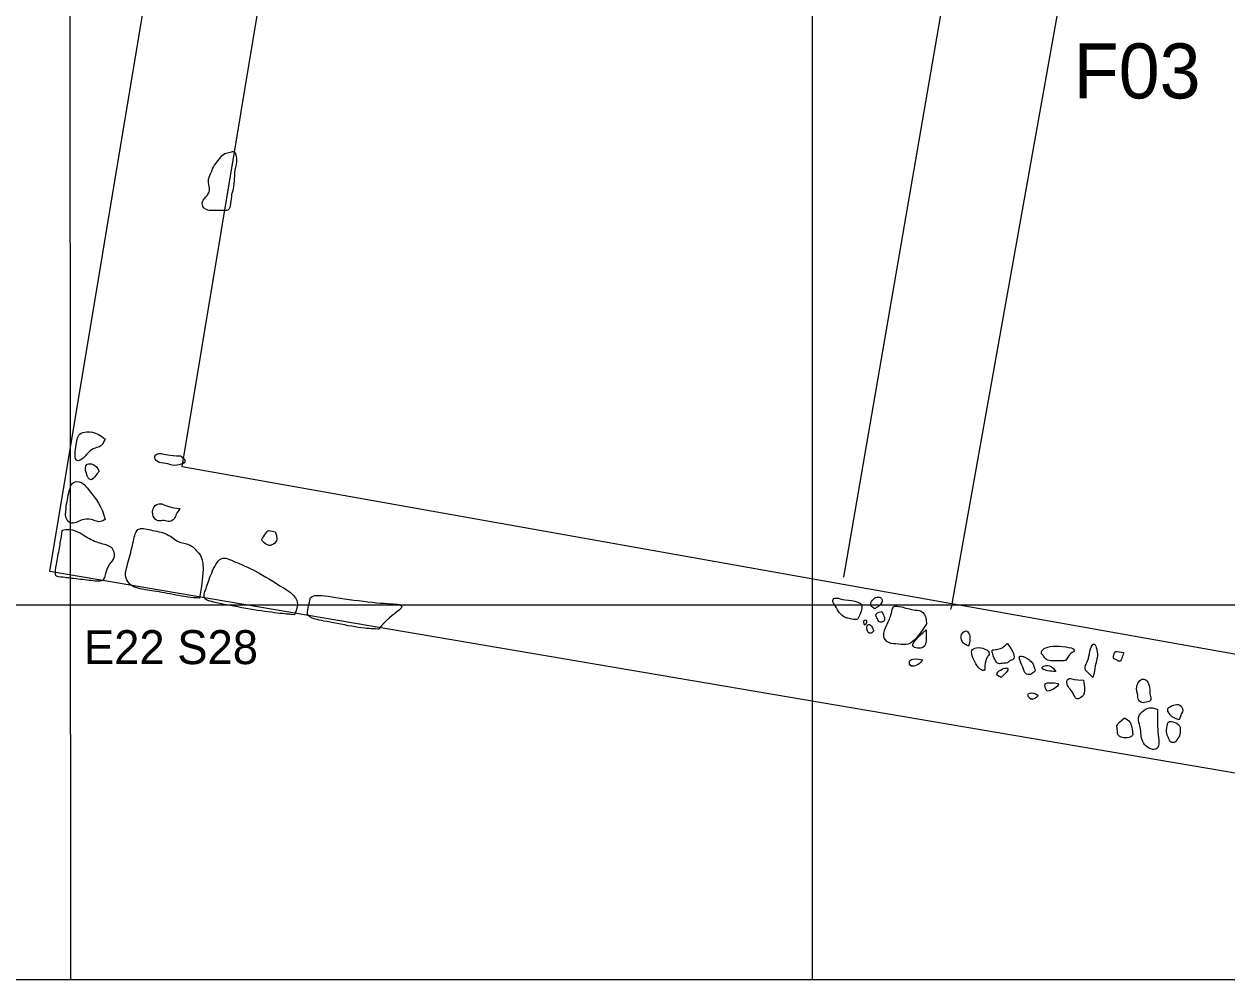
# Model space of a CAD drawing. Extents: x -4.5 to 52, y -33.2 to -4.
# Drawn here: x 21.34 to 37.54, y -33.02 to -20.15 of the extents above; entities that cross this region are included whole.
import ezdxf

# ---------------------------------------------------------------- set-up
doc = ezdxf.new("R2010")
doc.units = 0
for name, color, linetype in [('Building Outline', 7, 'Continuous'), ('Feature Numbers', 7, 'Continuous'), ('Grid Coordinates', 7, 'Continuous'), ('Partition Outline', 7, 'Continuous'), ('Quadrat Outlines', 7, 'Continuous'), ('Stone Foundation', 7, 'Continuous')]:
    doc.layers.add(name, color=color, linetype=linetype)

msp = doc.modelspace()

# ---------------------------------------------------------------- linework, layer by layer
at = {"layer": 'Building Outline'}
for points in [[(24.528, -10.417), (51.019, -14.487), (47.649, -31.94), (21.682, -27.52)], [(25.839, -11.815), (49.559, -15.648), (46.463, -30.204), (23.467, -26.11)]]:
    msp.add_lwpolyline(points, close=True, dxfattribs=at)
at = {"layer": 'Partition Outline'}
for p, q in [((34.838, -13.297), (32.372, -27.599)), ((36.39, -13.621), (33.82, -28.005)), ((33.825, -27.978), (33.815, -28.032))]:
    msp.add_line(p, q, dxfattribs=at)
at = {"layer": 'Quadrat Outlines'}
for p, q in [((31.951, -8.023), (31.951, -33.023)), ((21.951, -18.023), (21.963, -33.023)), ((16.951, -27.97), (51.951, -27.97))]:
    msp.add_line(p, q, dxfattribs=at)
msp.add_lwpolyline([(51.951, -33.023), (51.951, -33.023), (16.951, -33.023), (16.951, -33.023), (16.951, -18.023), (16.951, -18.023), (21.951, -18.023), (21.951, -8.023), (21.951, -8.023)], dxfattribs=at)
at = {"layer": 'Stone Foundation'}
for points in [[(24.131, -22.445), (24.176, -22.279), (24.153, -22.146), (24.215, -22.005), (24.178, -21.84), (24.111, -21.88), (24.036, -21.88), (23.973, -21.953), (23.867, -22.09), (23.867, -22.139), (23.805, -22.234), (23.834, -22.332), (23.834, -22.438), (23.731, -22.514), (23.731, -22.612), (23.808, -22.66), (23.905, -22.66), (24.007, -22.66), (24.089, -22.66), (24.111, -22.618), (24.131, -22.445), (24.131, -22.445), (24.131, -22.445)], [(22.428, -25.737), (22.309, -25.628), (22.07, -25.628), (22.043, -25.763), (22.001, -26.055), (22.123, -26.021), (22.192, -25.915), (22.296, -25.848), (22.375, -25.848), (22.428, -25.737), (22.428, -25.737), (22.428, -25.737)], [(22.346, -26.169), (22.306, -26.077), (22.142, -26.037), (22.168, -26.209), (22.232, -26.323), (22.303, -26.223), (22.346, -26.169), (22.346, -26.169), (22.346, -26.169)], [(23.443, -25.963), (23.292, -25.963), (23.162, -25.914), (23.078, -25.957), (23.118, -26.058), (23.247, -26.058), (23.352, -26.106), (23.499, -26.065), (23.514, -26.028), (23.443, -25.963), (23.443, -25.963), (23.443, -25.963)], [(22.426, -26.825), (22.396, -26.653), (22.189, -26.398), (22.11, -26.305), (21.985, -26.305), (21.945, -26.411), (21.892, -26.687), (21.892, -26.83), (21.996, -26.902), (22.142, -26.796), (22.285, -26.83), (22.338, -26.862), (22.426, -26.825), (22.426, -26.825), (22.426, -26.825)], [(23.438, -26.671), (23.307, -26.671), (23.178, -26.576), (23.063, -26.646), (23.063, -26.788), (23.139, -26.854), (23.224, -26.822), (23.294, -26.864), (23.364, -26.813), (23.383, -26.746), (23.438, -26.671), (23.438, -26.671), (23.438, -26.671)], [(21.845, -26.97), (22.002, -26.938), (22.154, -27.055), (22.322, -27.14), (22.521, -27.173), (22.563, -27.29), (22.538, -27.373), (22.436, -27.476), (22.436, -27.665), (22.252, -27.64), (21.996, -27.612), (21.805, -27.587), (21.75, -27.587), (21.75, -27.491), (21.801, -27.256), (21.832, -27.057), (21.845, -26.97), (21.845, -26.97), (21.845, -26.97)], [(23.697, -27.879), (23.787, -27.404), (23.681, -27.258), (23.567, -27.141), (23.405, -27.141), (23.286, -27.008), (23.02, -26.96), (22.861, -26.918), (22.816, -27.064), (22.76, -27.335), (22.68, -27.568), (22.731, -27.658), (22.795, -27.733), (22.956, -27.765), (23.211, -27.804), (23.554, -27.873), (23.697, -27.879), (23.697, -27.879), (23.697, -27.879)], [(24.719, -26.987), (24.605, -26.95), (24.605, -27.016), (24.509, -27.093), (24.594, -27.151), (24.65, -27.186), (24.74, -27.125), (24.74, -27.053), (24.719, -26.987), (24.719, -26.987), (24.719, -26.987)], [(24.976, -28.103), (25.086, -27.902), (24.832, -27.746), (24.442, -27.496), (24.169, -27.394), (23.983, -27.288), (23.851, -27.549), (23.786, -27.765), (23.726, -27.898), (23.923, -27.943), (24.392, -28.034), (24.775, -28.087), (24.976, -28.103), (24.976, -28.103), (24.976, -28.103)], [(26.108, -28.296), (26.267, -28.121), (26.434, -28.027), (26.434, -27.955), (26.127, -27.955), (25.559, -27.875), (25.188, -27.815), (25.188, -27.932), (25.135, -28.084), (25.184, -28.152), (25.423, -28.197), (25.877, -28.288), (26.108, -28.296), (26.108, -28.296), (26.108, -28.296)], [(32.567, -28.16), (32.651, -27.994), (32.582, -27.912), (32.382, -27.912), (32.266, -27.863), (32.208, -27.905), (32.263, -27.988), (32.315, -28.084), (32.391, -28.148), (32.44, -28.148), (32.533, -28.177), (32.567, -28.16), (32.567, -28.16), (32.567, -28.16)], [(32.791, -28.023), (32.884, -27.974), (32.909, -27.882), (32.839, -27.858), (32.774, -27.883), (32.717, -27.965), (32.791, -28.023), (32.791, -28.023), (32.791, -28.023)], [(33.488, -28.231), (33.488, -28.05), (33.331, -28.05), (33.142, -27.992), (33.028, -27.974), (33.028, -28.088), (32.953, -28.238), (32.888, -28.398), (32.975, -28.496), (33.113, -28.496), (33.249, -28.519), (33.351, -28.423), (33.427, -28.324), (33.488, -28.231), (33.488, -28.231), (33.488, -28.231)], [(32.665, -28.245), (32.698, -28.191), (32.662, -28.151), (32.635, -28.212), (32.665, -28.245), (32.665, -28.245), (32.665, -28.245)], [(32.887, -28.06), (32.778, -28.083), (32.834, -28.154), (32.847, -28.212), (32.919, -28.202), (32.932, -28.147), (32.887, -28.06), (32.887, -28.06), (32.887, -28.06)], [(32.778, -28.315), (32.732, -28.208), (32.675, -28.257), (32.69, -28.306), (32.712, -28.363), (32.756, -28.346), (32.772, -28.332), (32.778, -28.315), (32.778, -28.315), (32.778, -28.315)], [(33.485, -28.307), (33.36, -28.418), (33.274, -28.514), (33.347, -28.558), (33.434, -28.558), (33.492, -28.507), (33.485, -28.307), (33.485, -28.307), (33.485, -28.307)], [(34.056, -28.525), (34.091, -28.418), (34.052, -28.328), (34.015, -28.315), (33.953, -28.359), (33.953, -28.477), (34.056, -28.525), (34.056, -28.525), (34.056, -28.525)], [(34.578, -28.49), (34.514, -28.563), (34.392, -28.576), (34.364, -28.576), (34.395, -28.683), (34.442, -28.773), (34.503, -28.757), (34.59, -28.757), (34.609, -28.715), (34.662, -28.715), (34.681, -28.634), (34.578, -28.49), (34.578, -28.49), (34.578, -28.49)], [(35.732, -28.951), (35.752, -28.879), (35.752, -28.794), (35.804, -28.665), (35.779, -28.535), (35.742, -28.475), (35.695, -28.552), (35.674, -28.707), (35.635, -28.77), (35.616, -28.843), (35.655, -28.874), (35.732, -28.951), (35.732, -28.951), (35.732, -28.951)], [(34.276, -28.848), (34.276, -28.698), (34.339, -28.652), (34.339, -28.592), (34.219, -28.535), (34.106, -28.556), (34.084, -28.608), (34.15, -28.777), (34.24, -28.865), (34.276, -28.848), (34.276, -28.848), (34.276, -28.848)], [(34.953, -28.859), (34.935, -28.76), (34.852, -28.685), (34.729, -28.641), (34.745, -28.713), (34.802, -28.85), (34.829, -28.92), (34.911, -28.906), (34.953, -28.859), (34.953, -28.859), (34.953, -28.859)], [(35.367, -28.721), (35.401, -28.645), (35.459, -28.613), (35.507, -28.568), (35.375, -28.534), (35.178, -28.518), (35.059, -28.555), (35.023, -28.624), (35.069, -28.654), (35.086, -28.704), (35.155, -28.727), (35.283, -28.727), (35.367, -28.721), (35.367, -28.721), (35.367, -28.721)], [(36.144, -28.613), (36.056, -28.594), (36.022, -28.594), (36.007, -28.667), (36.007, -28.703), (36.041, -28.703), (36.078, -28.732), (36.11, -28.732), (36.144, -28.613), (36.144, -28.613), (36.144, -28.613)], [(33.436, -28.712), (33.278, -28.679), (33.24, -28.761), (33.296, -28.815), (33.401, -28.768), (33.436, -28.712), (33.436, -28.712), (33.436, -28.712)], [(34.496, -28.949), (34.558, -28.888), (34.599, -28.846), (34.574, -28.81), (34.483, -28.843), (34.414, -28.908), (34.496, -28.949), (34.496, -28.949), (34.496, -28.949)], [(35.233, -28.87), (35.186, -28.801), (35.12, -28.78), (35.04, -28.801), (35.04, -28.836), (35.12, -28.861), (35.233, -28.87), (35.233, -28.87), (35.233, -28.87)], [(35.605, -28.986), (35.478, -28.986), (35.427, -28.943), (35.364, -28.994), (35.395, -29.079), (35.456, -29.136), (35.495, -29.239), (35.542, -29.239), (35.635, -29.181), (35.605, -28.986), (35.605, -28.986), (35.605, -28.986)], [(36.5, -29.266), (36.527, -29.236), (36.487, -29.183), (36.507, -29.119), (36.471, -29), (36.426, -28.96), (36.354, -28.982), (36.318, -29.067), (36.318, -29.128), (36.337, -29.179), (36.337, -29.26), (36.401, -29.301), (36.5, -29.266), (36.5, -29.266), (36.5, -29.266)], [(34.993, -29.192), (34.947, -29.155), (34.875, -29.155), (34.845, -29.183), (34.881, -29.232), (34.905, -29.249), (34.965, -29.227), (34.993, -29.192), (34.993, -29.192), (34.993, -29.192)], [(35.258, -29.028), (35.109, -29.011), (35.076, -29.034), (35.094, -29.105), (35.119, -29.144), (35.198, -29.11), (35.281, -29.047), (35.258, -29.028), (35.258, -29.028), (35.258, -29.028)], [(36.894, -29.518), (36.918, -29.438), (36.959, -29.4), (36.909, -29.3), (36.815, -29.318), (36.72, -29.364), (36.755, -29.437), (36.812, -29.496), (36.894, -29.518), (36.894, -29.518), (36.894, -29.518)], [(36.603, -29.378), (36.503, -29.335), (36.414, -29.394), (36.329, -29.464), (36.359, -29.583), (36.378, -29.661), (36.378, -29.781), (36.439, -29.876), (36.537, -29.931), (36.621, -29.909), (36.621, -29.781), (36.599, -29.674), (36.603, -29.378), (36.603, -29.378), (36.603, -29.378)], [(36.157, -29.494), (36.04, -29.582), (36.061, -29.628), (36.061, -29.704), (36.079, -29.743), (36.14, -29.769), (36.245, -29.752), (36.275, -29.73), (36.254, -29.618), (36.234, -29.539), (36.157, -29.494), (36.157, -29.494), (36.157, -29.494)], [(36.898, -29.735), (36.926, -29.605), (36.853, -29.559), (36.767, -29.532), (36.732, -29.561), (36.715, -29.691), (36.748, -29.761), (36.775, -29.828), (36.832, -29.828), (36.849, -29.81), (36.898, -29.735), (36.898, -29.735), (36.898, -29.735)]]:
    msp.add_open_spline(points, degree=3, dxfattribs=at)

# ---------------------------------------------------------------- texts
at = {"layer": 'Feature Numbers'}
msp.add_text('F03', height=0.741, dxfattribs=at).set_placement((35.473, -21.149))
at = {"layer": 'Grid Coordinates'}
msp.add_text('E22 S28', height=0.4572, dxfattribs=at).set_placement((22.141, -28.769))

doc.saveas('drawing.dxf')
